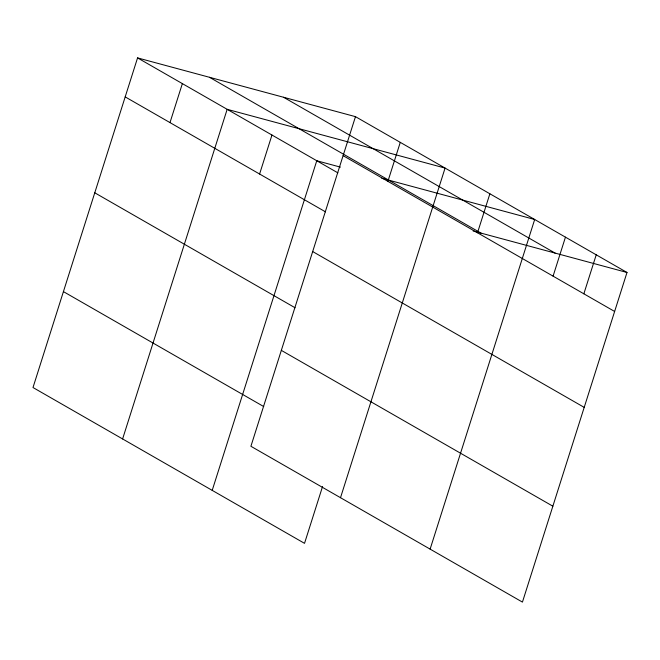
<?xml version="1.0" encoding="UTF-8"?>
<svg xmlns="http://www.w3.org/2000/svg" width="660" height="660" viewBox="0 0 660 660"><rect width="100%" height="100%" fill="white"/><g stroke="black" fill="none" stroke-linecap="round" stroke-linejoin="round"><path stroke-width="0.99" d="M355.476 116.655L250.907 446.276L522.439 602.101L627 272.473L355.476 116.655L137.56 57.899L33 387.527L304.524 543.345L322.534 486.585M169.991 122.611L182.366 83.614M122.603 438.949L227.164 109.321L445.079 168.077L340.51 497.698M259.594 174.034L271.969 135.036M212.207 490.372L316.767 160.743L340.411 167.12M387.907 181.36L400.273 142.362M477.51 232.782L489.877 193.784M430.122 549.12L534.683 219.491L381.785 178.274M553.08 276.152L565.455 237.154M583.852 293.815L596.227 254.818M473.121 230.983L627 272.473M283.561 97.267L555.093 253.085M209.476 77.286L481 233.112M343.101 155.653L614.633 311.471M137.56 57.899L337.87 172.854M125.194 96.896L325.504 211.852M312.683 251.559L584.207 407.377M94.768 192.802L295.078 307.758M281.333 350.369L552.857 506.195M63.426 291.621L263.736 406.568"/></g></svg>
